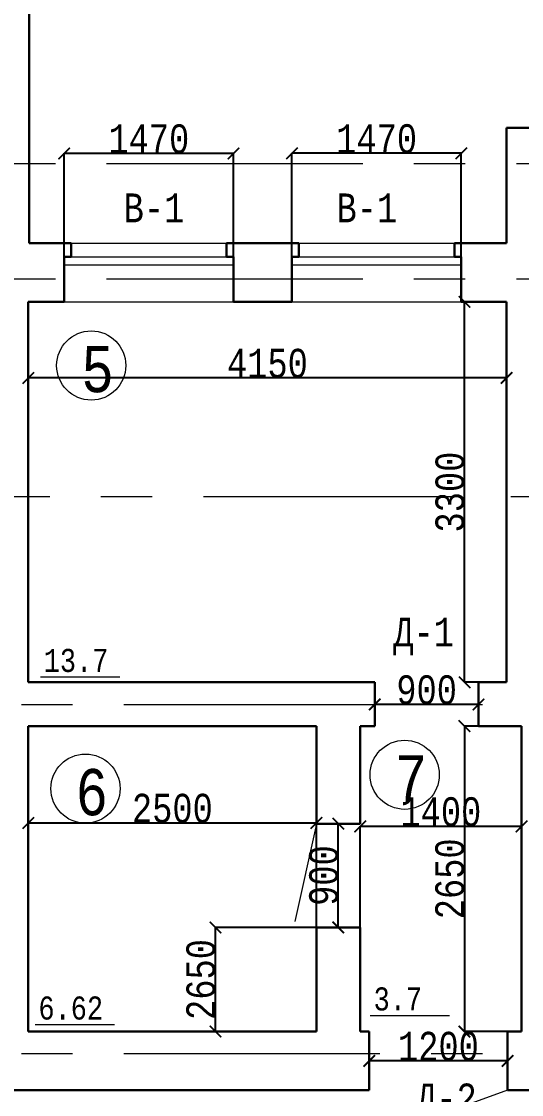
# Model space of a CAD drawing. Header units: millimetres. Extents: x -689206 to 4969298, y -1019800 to 703299.
# Drawn here: x 68265 to 72604, y -620139 to -610831 of the extents above; entities that cross this region are included whole.
import ezdxf

# ---------------------------------------------------------------- set-up
doc = ezdxf.new("R2010")
doc.units = ezdxf.units.MM
doc.linetypes.add('осеваяX2', pattern=[101.6, 63.5, -12.7, 12.7, -12.7])
for name, color, linetype, lineweight in [('несущие', 7, 'Continuous', 30), ('ПЕРЕГОРОДКИ', 252, 'Continuous', 9), ('РАЗМЕРЫ', 7, 'Continuous', 9), ('стены', 7, 'Continuous', 20)]:
    doc.layers.add(name, color=color, linetype=linetype, lineweight=lineweight)
doc.layers.add('четотам', color=7, linetype='Continuous')
doc.styles.add('Аннотативный', font='isocteur.ttf', dxfattribs={"width": 0.7, "height": 250})
doc.dimstyles.new('Аннотативный', dxfattribs={"dimscale": 0, "dimtxt": 250, "dimasz": 100, "dimexe": 1.25, "dimexo": 0.625, "dimtad": 1, "dimdec": 0, "dimtxsty": 'Аннотативный', "dimblk": 'ARCHTICK', "dimcen": 2.5, "dimadec": 0, "dimazin": 0, "dimtfac": 1, "dimtdec": 0, "dimtmove": 0, "dimatfit": 3, "dimfxl": 1, "dimarcsym": 0})

# ---------------------------------------------------------------- blocks, each defined once
blk = doc.blocks.new('_ArchTick')
at = {"color": 0, "linetype": 'ByBlock', "const_width": 0.15}
blk.add_lwpolyline([(-0.5, -0.5), (0.5, 0.5)], dxfattribs=at)
blk = doc.blocks.new('*D2733')
at = {"layer": 'Defpoints', "color": 0, "lineweight": 5, "transparency": 16777216}
for p in [(72109.8, -613262.9), (72474.2, -613262.9), (72474.2, -616562.9)]:
    blk.add_point(p, dxfattribs=at)
at = {"layer": 'стены', "color": 0, "lineweight": -2, "transparency": 16777216}
for p, q in [((72473.6, -613262.9), (72108.5, -613262.9)), ((72109.8, -616562.9), (72109.8, -613262.9)), ((72473.6, -616562.9), (72108.5, -616562.9))]:
    blk.add_line(p, q, dxfattribs=at)
at = {"layer": 'стены', "color": 0, "lineweight": -2, "transparency": 16777216, "xscale": 100, "yscale": 100, "zscale": 100}
for p, rotation in [((72109.8, -613262.9), 90), ((72109.8, -616562.9), 270)]:
    blk.add_blockref('_ArchTick', p, dxfattribs=dict(at, rotation=rotation))
at = {"layer": 'стены', "color": 0, "lineweight": 5, "transparency": 16777216, "insert": (71984.2, -614912.9), "char_height": 250, "attachment_point": 5, "rotation": 90, "style": 'Аннотативный'}
blk.add_mtext('3300', dxfattribs=at)
blk = doc.blocks.new('*D2734')
at = {"layer": 'Defpoints', "color": 0, "lineweight": 5, "transparency": 16777216}
for p in [(68324.2, -613262.9), (72474.2, -613262.9), (68324.2, -613922.5)]:
    blk.add_point(p, dxfattribs=at)
at = {"layer": 'стены', "color": 0, "lineweight": -2, "transparency": 16777216}
for p, q in [((68324.2, -613263.5), (68324.2, -613923.8)), ((72474.2, -613263.5), (72474.2, -613923.8)), ((72474.2, -613922.5), (68324.2, -613922.5))]:
    blk.add_line(p, q, dxfattribs=at)
at = {"layer": 'стены', "color": 0, "lineweight": -2, "transparency": 16777216, "xscale": 100, "yscale": 100, "zscale": 100, "rotation": 180}
blk.add_blockref('_ArchTick', (68324.2, -613922.5), dxfattribs=at)
at = {"layer": 'стены', "color": 0, "lineweight": -2, "transparency": 16777216, "xscale": 100, "yscale": 100, "zscale": 100}
blk.add_blockref('_ArchTick', (72474.2, -613922.5), dxfattribs=at)
at = {"layer": 'стены', "color": 0, "lineweight": 5, "transparency": 16777216, "insert": (70399.2, -613796.9), "char_height": 250, "attachment_point": 5, "style": 'Аннотативный'}
blk.add_mtext('4150', dxfattribs=at)
blk = doc.blocks.new('*D2737')
at = {"layer": 'Defpoints', "color": 0, "lineweight": 5, "transparency": 16777216}
for p in [(71204.2, -617812.6), (71204.2, -618942.9), (72604.2, -618942.9)]:
    blk.add_point(p, dxfattribs=at)
at = {"layer": 'стены', "color": 0, "lineweight": -2, "transparency": 16777216}
for p, q in [((71204.2, -618942.2), (71204.2, -617811.3)), ((72604.2, -617812.6), (71204.2, -617812.6)), ((72604.2, -618942.2), (72604.2, -617811.3))]:
    blk.add_line(p, q, dxfattribs=at)
at = {"layer": 'стены', "color": 0, "lineweight": -2, "transparency": 16777216, "xscale": 100, "yscale": 100, "zscale": 100, "rotation": 180}
blk.add_blockref('_ArchTick', (71204.2, -617812.6), dxfattribs=at)
at = {"layer": 'стены', "color": 0, "lineweight": -2, "transparency": 16777216, "xscale": 100, "yscale": 100, "zscale": 100}
blk.add_blockref('_ArchTick', (72604.2, -617812.6), dxfattribs=at)
at = {"layer": 'стены', "color": 0, "lineweight": 5, "transparency": 16777216, "insert": (71904.2, -617686.9), "char_height": 250, "attachment_point": 5, "style": 'Аннотативный'}
blk.add_mtext('1400', dxfattribs=at)
blk = doc.blocks.new('*D2748')
at = {"layer": 'Defpoints', "color": 0, "lineweight": 5, "transparency": 16777216}
for p in [(68635, -611975.6), (68635, -613262.9), (70105, -613262.9)]:
    blk.add_point(p, dxfattribs=at)
at = {"layer": 'стены', "color": 0, "lineweight": -2, "transparency": 16777216}
for p, q in [((68635, -613262.2), (68635, -611974.4)), ((70105, -611975.6), (68635, -611975.6)), ((70105, -613262.2), (70105, -611974.4))]:
    blk.add_line(p, q, dxfattribs=at)
at = {"layer": 'стены', "color": 0, "lineweight": -2, "transparency": 16777216, "xscale": 100, "yscale": 100, "zscale": 100, "rotation": 180}
blk.add_blockref('_ArchTick', (68635, -611975.6), dxfattribs=at)
at = {"layer": 'стены', "color": 0, "lineweight": -2, "transparency": 16777216, "xscale": 100, "yscale": 100, "zscale": 100}
blk.add_blockref('_ArchTick', (70105, -611975.6), dxfattribs=at)
at = {"layer": 'стены', "color": 0, "lineweight": 5, "transparency": 16777216, "insert": (69370, -611850), "char_height": 250, "attachment_point": 5, "style": 'Аннотативный'}
blk.add_mtext('1470', dxfattribs=at)
blk = doc.blocks.new('*D2822')
at = {"layer": 'Defpoints', "color": 0, "lineweight": 5, "transparency": 16777216}
for p in [(70824.2, -617782.6), (68324.2, -619592.3), (70824.2, -619592.3)]:
    blk.add_point(p, dxfattribs=at)
at = {"layer": 'ПЕРЕГОРОДКИ', "color": 0, "lineweight": -2, "transparency": 16777216}
for p, q in [((68324.2, -619591.7), (68324.2, -617781.3)), ((68324.2, -617782.6), (70824.2, -617782.6)), ((70824.2, -619591.7), (70824.2, -617781.3))]:
    blk.add_line(p, q, dxfattribs=at)
at = {"layer": 'ПЕРЕГОРОДКИ', "color": 0, "lineweight": -2, "transparency": 16777216, "xscale": 100, "yscale": 100, "zscale": 100, "rotation": 180}
blk.add_blockref('_ArchTick', (68324.2, -617782.6), dxfattribs=at)
at = {"layer": 'ПЕРЕГОРОДКИ', "color": 0, "lineweight": -2, "transparency": 16777216, "xscale": 100, "yscale": 100, "zscale": 100}
blk.add_blockref('_ArchTick', (70824.2, -617782.6), dxfattribs=at)
at = {"layer": 'ПЕРЕГОРОДКИ', "color": 0, "lineweight": 5, "transparency": 16777216, "insert": (69574.2, -617656.9), "char_height": 250, "attachment_point": 5, "style": 'Аннотативный'}
blk.add_mtext('2500', dxfattribs=at)
blk = doc.blocks.new('*D2823')
at = {"layer": 'Defpoints', "color": 0, "lineweight": 5, "transparency": 16777216}
for p in [(69948.3, -618689.5), (70824.2, -618689.5), (70824.2, -619592.3)]:
    blk.add_point(p, dxfattribs=at)
at = {"layer": 'ПЕРЕГОРОДКИ', "color": 0, "lineweight": -2, "transparency": 16777216}
for p, q in [((70823.6, -618689.5), (69947, -618689.5)), ((69948.3, -619592.3), (69948.3, -618689.5)), ((70823.6, -619592.3), (69947, -619592.3))]:
    blk.add_line(p, q, dxfattribs=at)
at = {"layer": 'ПЕРЕГОРОДКИ', "color": 0, "lineweight": -2, "transparency": 16777216, "xscale": 100, "yscale": 100, "zscale": 100}
for p, rotation in [((69948.3, -618689.5), 90), ((69948.3, -619592.3), 270)]:
    blk.add_blockref('_ArchTick', p, dxfattribs=dict(at, rotation=rotation))
at = {"layer": 'ПЕРЕГОРОДКИ', "color": 0, "lineweight": 5, "transparency": 16777216, "insert": (69822.6, -619140.9), "char_height": 250, "attachment_point": 5, "rotation": 90, "style": 'Аннотативный'}
blk.add_mtext('2650', dxfattribs=at)
blk = doc.blocks.new('*D2803')
at = {"layer": 'Defpoints', "color": 0, "lineweight": 5, "transparency": 16777216}
for p in [(70611.7, -611974.4), (70611.7, -613262.9), (72081.7, -613262.9)]:
    blk.add_point(p, dxfattribs=at)
at = {"layer": 'несущие', "color": 0, "lineweight": -2, "transparency": 16777216}
for p, q in [((70611.7, -613262.2), (70611.7, -611973.1)), ((72081.7, -611974.4), (70611.7, -611974.4)), ((72081.7, -613262.2), (72081.7, -611973.1))]:
    blk.add_line(p, q, dxfattribs=at)
at = {"layer": 'несущие', "color": 0, "lineweight": -2, "transparency": 16777216, "xscale": 100, "yscale": 100, "zscale": 100, "rotation": 180}
blk.add_blockref('_ArchTick', (70611.7, -611974.4), dxfattribs=at)
at = {"layer": 'несущие', "color": 0, "lineweight": -2, "transparency": 16777216, "xscale": 100, "yscale": 100, "zscale": 100}
blk.add_blockref('_ArchTick', (72081.7, -611974.4), dxfattribs=at)
at = {"layer": 'несущие', "color": 0, "lineweight": 5, "transparency": 16777216, "insert": (71346.7, -611848.8), "char_height": 250, "attachment_point": 5, "style": 'Аннотативный'}
blk.add_mtext('1470', dxfattribs=at)
blk = doc.blocks.new('*D2846')
at = {"layer": 'Defpoints', "color": 0, "linetype": 'ByBlock', "lineweight": 5, "transparency": 16777216}
for p in [(71330.673267, -616754.886083), (71330.673267, -616754.886083), (72230.673267, -616754.886083)]:
    blk.add_point(p, dxfattribs=at)
at = {"layer": 'РАЗМЕРЫ', "color": 0, "linetype": 'ByBlock', "lineweight": -2, "transparency": 16777216}
for p, q in [((71330.673267, -616754.261083), (71330.673267, -616753.636083)), ((72230.673267, -616754.886083), (71330.673267, -616754.886083)), ((72230.673267, -616754.261083), (72230.673267, -616753.636083))]:
    blk.add_line(p, q, dxfattribs=at)
at = {"layer": 'РАЗМЕРЫ', "color": 0, "linetype": 'ByBlock', "lineweight": -2, "transparency": 16777216, "xscale": 100, "yscale": 100, "zscale": 100, "rotation": 180}
blk.add_blockref('_ArchTick', (71330.673267, -616754.886083), dxfattribs=at)
at = {"layer": 'РАЗМЕРЫ', "color": 0, "linetype": 'ByBlock', "lineweight": -2, "transparency": 16777216, "xscale": 100, "yscale": 100, "zscale": 100}
blk.add_blockref('_ArchTick', (72230.673267, -616754.886083), dxfattribs=at)
at = {"layer": 'РАЗМЕРЫ', "color": 0, "linetype": 'ByBlock', "lineweight": 5, "transparency": 16777216, "insert": (71780.673267, -616629.261083), "char_height": 250, "attachment_point": 5, "style": 'Аннотативный'}
blk.add_mtext('900', dxfattribs=at)
blk = doc.blocks.new('*D2847')
at = {"layer": 'Defpoints', "color": 0, "linetype": 'ByBlock', "lineweight": 5, "transparency": 16777216}
for p in [(71283, -619782.3), (71283, -619847.3), (72483, -619847.3)]:
    blk.add_point(p, dxfattribs=at)
at = {"layer": 'РАЗМЕРЫ', "color": 0, "linetype": 'ByBlock', "lineweight": -2, "transparency": 16777216}
for p, q in [((71283, -619783), (71283, -619848.6)), ((72483, -619847.3), (71283, -619847.3)), ((72483, -619846.7), (72483, -619846.1))]:
    blk.add_line(p, q, dxfattribs=at)
at = {"layer": 'РАЗМЕРЫ', "color": 0, "linetype": 'ByBlock', "lineweight": -2, "transparency": 16777216, "xscale": 100, "yscale": 100, "zscale": 100, "rotation": 180}
blk.add_blockref('_ArchTick', (71283, -619847.3), dxfattribs=at)
at = {"layer": 'РАЗМЕРЫ', "color": 0, "linetype": 'ByBlock', "lineweight": -2, "transparency": 16777216, "xscale": 100, "yscale": 100, "zscale": 100}
blk.add_blockref('_ArchTick', (72483, -619847.3), dxfattribs=at)
at = {"layer": 'РАЗМЕРЫ', "color": 0, "linetype": 'ByBlock', "lineweight": 5, "transparency": 16777216, "insert": (71883, -619721.7), "char_height": 250, "attachment_point": 5, "style": 'Аннотативный'}
blk.add_mtext('1200', dxfattribs=at)
blk = doc.blocks.new('*D2844')
at = {"layer": 'Defpoints', "color": 0, "linetype": 'ByBlock', "lineweight": 5, "transparency": 16777216}
for p in [(72604.2, -616942.9), (72108.5, -619592.3), (72604.2, -619592.3)]:
    blk.add_point(p, dxfattribs=at)
at = {"layer": 'РАЗМЕРЫ', "color": 0, "linetype": 'ByBlock', "lineweight": -2, "transparency": 16777216}
for p, q in [((72603.6, -616942.9), (72107.3, -616942.9)), ((72108.5, -616942.9), (72108.5, -619592.3)), ((72603.6, -619592.3), (72107.3, -619592.3))]:
    blk.add_line(p, q, dxfattribs=at)
at = {"layer": 'РАЗМЕРЫ', "color": 0, "linetype": 'ByBlock', "lineweight": -2, "transparency": 16777216, "xscale": 100, "yscale": 100, "zscale": 100}
for p, rotation in [((72108.5, -616942.9), 90), ((72108.5, -619592.3), 270)]:
    blk.add_blockref('_ArchTick', p, dxfattribs=dict(at, rotation=rotation))
at = {"layer": 'РАЗМЕРЫ', "color": 0, "linetype": 'ByBlock', "lineweight": 5, "transparency": 16777216, "insert": (71982.9, -618267.6), "char_height": 250, "attachment_point": 5, "rotation": 90, "style": 'Аннотативный'}
blk.add_mtext('2650', dxfattribs=at)
blk = doc.blocks.new('*D2910')
at = {"layer": 'Defpoints', "color": 0, "linetype": 'ByBlock', "lineweight": 5, "transparency": 16777216}
for p in [(71014.2, -617789.5), (71014.2, -617789.5), (71014.2, -618689.5)]:
    blk.add_point(p, dxfattribs=at)
at = {"layer": 'РАЗМЕРЫ', "color": 0, "linetype": 'ByBlock', "lineweight": -2, "transparency": 16777216}
for p, q in [((71014.2, -618689.5), (71014.2, -617789.5)), ((71014.8, -617789.5), (71015.5, -617789.5)), ((71014.8, -618689.5), (71015.5, -618689.5))]:
    blk.add_line(p, q, dxfattribs=at)
at = {"layer": 'РАЗМЕРЫ', "color": 0, "linetype": 'ByBlock', "lineweight": -2, "transparency": 16777216, "xscale": 100, "yscale": 100, "zscale": 100}
for p, rotation in [((71014.2, -617789.5), 90), ((71014.2, -618689.5), 270)]:
    blk.add_blockref('_ArchTick', p, dxfattribs=dict(at, rotation=rotation))
at = {"layer": 'РАЗМЕРЫ', "color": 0, "linetype": 'ByBlock', "lineweight": 5, "transparency": 16777216, "insert": (70888.6, -618239.5), "char_height": 250, "attachment_point": 5, "rotation": 90, "style": 'Аннотативный'}
blk.add_mtext('900', dxfattribs=at)

msp = doc.modelspace()

# ---------------------------------------------------------------- linework, layer by layer
at = {"layer": 'несущие', "color": 0}
for p, q in [((70824.2, -618942.9), (70824.2, -619592.3)), ((71204.2, -618942.9), (71204.2, -619592.3)), ((72604.2, -618942.9), (72604.2, -619592.3)), ((68324.2, -619592.3), (70824.2, -619592.3)), ((71204.2, -619592.3), (71283, -619592.3)), ((71283, -619592.3), (71283, -620102.3)), ((72483, -619592.3), (72604.2, -619592.3)), ((67921.5, -620102.3), (71283, -620102.3)), ((72483, -620102.3), (73112.7, -620102.3))]:
    msp.add_line(p, q, dxfattribs=at)
at = {"layer": 'РАЗМЕРЫ', "lineweight": 13}
for p, q in [((68695, -612752.9), (70045, -612752.9)), ((70671.7, -612752.9), (72021.7, -612752.9)), ((68635, -613262.9), (70105, -613262.9)), ((70611.7, -613262.9), (72081.7, -613262.9))]:
    msp.add_line(p, q, dxfattribs=at)
at = {"layer": 'РАЗМЕРЫ', "linetype": 'осеваяX2', "lineweight": 5, "ltscale": 35}
msp.add_line((111181.5, -614952.9), (44111.5, -614952.9), dxfattribs=at)
at = {"layer": 'РАЗМЕРЫ'}
for p, q in [((68428.5, -616515.8), (69117.7, -616515.8)), ((71291.3, -619452.1), (71980.5, -619452.1)), ((68382.5, -619531), (69071.8, -619531))]:
    msp.add_line(p, q, dxfattribs=at)
at = {"layer": 'РАЗМЕРЫ', "linetype": 'ByBlock', "lineweight": 9}
msp.add_line((70824.2, -617789.5), (70636.5, -618637.4), dxfattribs=at)
at = {"layer": 'РАЗМЕРЫ', "linetype": 'ByBlock', "lineweight": 30}
for p, q in [((71204.2, -617789.5), (70824.2, -617789.5)), ((70824.2, -618689.5), (71204.2, -618689.5))]:
    msp.add_line(p, q, dxfattribs=at)
at = {"layer": 'стены', "lineweight": 30}
for p, q in [((68332.2, -610244.9), (68332.2, -612752.9)), ((72474.2, -611752.9), (72474.2, -612752.9)), ((72474.2, -611752.9), (73390.7, -611752.9)), ((68324.2, -616562.9), (68324.2, -613262.9)), ((68324.2, -613262.9), (68635, -613262.9)), ((70105, -613262.9), (70611.7, -613262.9)), ((72081.7, -613262.9), (72474.2, -613262.9)), ((72474.2, -613262.9), (72474.2, -616562.9)), ((71330.7, -616562.9), (68324.2, -616562.9)), ((71330.7, -616942.9), (71330.7, -616562.9)), ((72324.2, -616562.9), (72230.7, -616562.9)), ((72230.7, -616562.9), (72230.7, -616942.9)), ((72324.2, -616562.9), (72474.2, -616562.9)), ((68324.2, -619592.3), (68324.2, -616942.9)), ((70824.2, -616942.9), (68324.2, -616942.9)), ((68324.2, -616942.9), (70452.2, -616942.9)), ((70824.2, -617789.5), (70824.2, -616942.9)), ((71330.7, -616942.9), (71204.2, -616942.9)), ((71204.2, -617789.5), (71204.2, -616942.9)), ((71204.2, -616942.9), (71204.2, -617789.5)), ((71204.2, -616942.9), (71330.7, -616942.9)), ((72604.2, -616942.9), (72230.7, -616942.9)), ((72230.7, -616942.9), (72604.2, -616942.9)), ((72604.2, -616942.9), (72604.2, -618942.9)), ((70824.2, -618942.9), (70824.2, -618689.5)), ((71204.2, -618942.9), (71204.2, -618689.5)), ((72483, -620102.3), (72483, -619592.3))]:
    msp.add_line(p, q, dxfattribs=at)
at = {"layer": 'стены', "linetype": 'осеваяX2', "lineweight": 5, "ltscale": 35}
for p, q in [((44111.5, -612062.9), (111314.2, -612062.9)), ((44111.5, -613062.9), (111314.2, -613062.9)), ((44261.5, -616754.9), (111314.2, -616754.9)), ((44261.5, -619782.3), (111314.2, -619782.3))]:
    msp.add_line(p, q, dxfattribs=at)
at = {"layer": 'стены', "color": 18, "lineweight": 30, "true_color": 0x000000}
for p, q in [((68695, -612752.9), (68332.2, -612752.9)), ((68695, -612872.9), (68695, -612752.9)), ((70671.7, -612752.9), (70045, -612752.9)), ((70045, -612872.9), (70045, -612752.9)), ((70671.7, -612872.9), (70671.7, -612752.9)), ((72474.2, -612752.9), (72021.7, -612752.9)), ((72021.7, -612872.9), (72021.7, -612752.9)), ((68635, -612872.9), (68695, -612872.9)), ((68635, -612872.9), (68635, -613262.9)), ((70045, -612872.9), (70105, -612872.9)), ((70105, -612872.9), (70105, -613262.9)), ((70611.7, -612872.9), (70671.7, -612872.9)), ((70611.7, -612872.9), (70611.7, -613262.9)), ((72021.7, -612872.9), (72081.7, -612872.9)), ((72081.7, -612872.9), (72081.7, -613262.9))]:
    msp.add_line(p, q, dxfattribs=at)
at = {"layer": 'стены', "color": 4, "lineweight": 25}
for p, q in [((72021.7, -612872.9), (72021.7, -612752.9)), ((72081.7, -612872.9), (72081.7, -613262.9))]:
    msp.add_line(p, q, dxfattribs=at)
at = {"layer": 'стены', "color": 152, "lineweight": 30, "true_color": 0x2776bb}
for p, q in [((68635, -613262.9), (68635, -612902.9)), ((70105, -612902.9), (70105, -613262.9))]:
    msp.add_line(p, q, dxfattribs=at)
at = {"layer": 'стены', "lineweight": 13}
for p, q in [((68635, -612942.9), (70105, -612942.9)), ((68695, -612872.9), (70045, -612872.9)), ((70611.7, -612942.9), (72081.7, -612942.9)), ((70671.7, -612872.9), (72021.7, -612872.9))]:
    msp.add_line(p, q, dxfattribs=at)
at = {"layer": 'стены'}
for p, q in [((68324.2, -616942.9), (68324.2, -617094.2)), ((68324.2, -617994.2), (68324.2, -619592.3))]:
    msp.add_line(p, q, dxfattribs=at)
at = {"layer": 'стены', "lineweight": 9}
msp.add_line((72483, -620102.3), (71378.2, -620499), dxfattribs=at)
at = {"layer": 'четотам', "lineweight": 13}
for centre in [(68870.1, -613814.9), (71590.1, -617364.9), (68820.1, -617484.9)]:
    msp.add_circle(centre, 300, dxfattribs=at)

# ---------------------------------------------------------------- texts
at = {"layer": 'РАЗМЕРЫ', "lineweight": 20, "ltscale": 150, "char_height": 250, "width": 922.913, "attachment_point": 1, "style": 'Аннотативный'}
for s, insert in [('В-1', (69151.5, -612322.6)), ('В-1', (70998.7, -612322.6)), ('Д-1', (71491.5, -616002)), ('Д-2', (71689.5, -620043.6))]:
    msp.add_mtext(s, dxfattribs=dict(at, insert=insert))
at = {"layer": 'РАЗМЕРЫ', "lineweight": 13, "ltscale": 150, "char_height": 401.1, "width": 1460, "attachment_point": 1, "style": 'Аннотативный'}
for s, insert in [('5', (68784.3, -613645.2)), ('7', (71504.3, -617195.2)), ('6', (68734.3, -617315.2))]:
    msp.add_mtext(s, dxfattribs=dict(at, insert=insert))
at = {"layer": 'РАЗМЕРЫ', "char_height": 200, "width": 656.117, "attachment_point": 1, "style": 'Аннотативный'}
for s, insert in [('13.7', (68457.7, -616273)), ('3.7', (71320.5, -619209.3)), ('6.62', (68411.8, -619288.2))]:
    msp.add_mtext(s, dxfattribs=dict(at, insert=insert))

# ---------------------------------------------------------------- dimensions: what is measured, and where the dimension line sits
at = {"layer": 'несущие', "lineweight": 5}
dim = msp.add_aligned_dim(p1=(72081.7, -613262.9), p2=(70611.7, -613262.9), distance=-1288.5, dimstyle='Аннотативный', dxfattribs=at)
dim.commit()
dim.dimension.update_dxf_attribs({"geometry": '*D2803', "text_midpoint": (71346.7, -611848.8)})
at = {"layer": 'ПЕРЕГОРОДКИ', "color": 18, "lineweight": 5, "true_color": 0x000000}
dim = msp.add_linear_dim(base=(70824.2, -617782.6), p1=(68324.2, -619592.3), p2=(70824.2, -619592.3), angle=0, dimstyle='Аннотативный', dxfattribs=at)
dim.commit()
dim.dimension.update_dxf_attribs({"geometry": '*D2822', "text_midpoint": (69574.2, -617782.6), "dimtype": 161})
dim = msp.add_aligned_dim(p1=(70824.2, -619592.3), p2=(70824.2, -618689.5), distance=876, text='2650', dimstyle='Аннотативный', dxfattribs=at)
dim.commit()
dim.dimension.update_dxf_attribs({"geometry": '*D2823', "text_midpoint": (69822.6, -619140.9)})
at = {"layer": 'РАЗМЕРЫ', "color": 18, "linetype": 'ByBlock', "lineweight": 5, "true_color": 0x000000}
for base, p1, p2, picture, middle in [((71330.7, -616754.9), (72230.7, -616754.9), (71330.7, -616754.9), '*D2846', (71780.7, -616629.3)), ((71283, -619847.3), (72483, -619847.3), (71283, -619782.3), '*D2847', (71883, -619721.7))]:
    dim = msp.add_linear_dim(base=base, p1=p1, p2=p2, dimstyle='Аннотативный', dxfattribs=at)
    dim.commit()
    dim.dimension.update_dxf_attribs({"geometry": picture, "text_midpoint": middle})
at = {"layer": 'РАЗМЕРЫ', "linetype": 'ByBlock', "lineweight": 5}
dim = msp.add_linear_dim(base=(72108.5, -619592.3), p1=(72604.2, -616942.9), p2=(72604.2, -619592.3), angle=90, text='2650', dimstyle='Аннотативный', dxfattribs=at)
dim.commit()
dim.dimension.update_dxf_attribs({"geometry": '*D2844', "text_midpoint": (71982.9, -618267.6)})
dim = msp.add_linear_dim(base=(71014.2, -617789.5), p1=(71014.2, -618689.5), p2=(71014.2, -617789.5), angle=90, dimstyle='Аннотативный', dxfattribs=at)
dim.commit()
dim.dimension.update_dxf_attribs({"geometry": '*D2910', "text_midpoint": (70888.6, -618239.5)})
at = {"layer": 'стены', "lineweight": 5}
dim = msp.add_linear_dim(base=(68635, -611975.6), p1=(70105, -613262.9), p2=(68635, -613262.9), dimstyle='Аннотативный', dxfattribs=at)
dim.commit()
dim.dimension.update_dxf_attribs({"geometry": '*D2748', "text_midpoint": (69370, -611850)})
for p1, p2, distance, picture, middle in [((72474.2, -616562.9), (72474.2, -613262.9), 364.4, '*D2733', (71984.2, -614912.9)), ((72474.2, -613262.9), (68324.2, -613262.9), 659.7, '*D2734', (70399.2, -613796.9))]:
    dim = msp.add_aligned_dim(p1=p1, p2=p2, distance=distance, dimstyle='Аннотативный', dxfattribs=at)
    dim.commit()
    dim.dimension.update_dxf_attribs({"geometry": picture, "text_midpoint": middle})
dim = msp.add_linear_dim(base=(71204.2, -617812.6), p1=(72604.2, -618942.9), p2=(71204.2, -618942.9), angle=180, dimstyle='Аннотативный', dxfattribs=at)
dim.commit()
dim.dimension.update_dxf_attribs({"geometry": '*D2737', "text_midpoint": (71904.2, -617812.6), "dimtype": 161})

doc.saveas('drawing.dxf')
